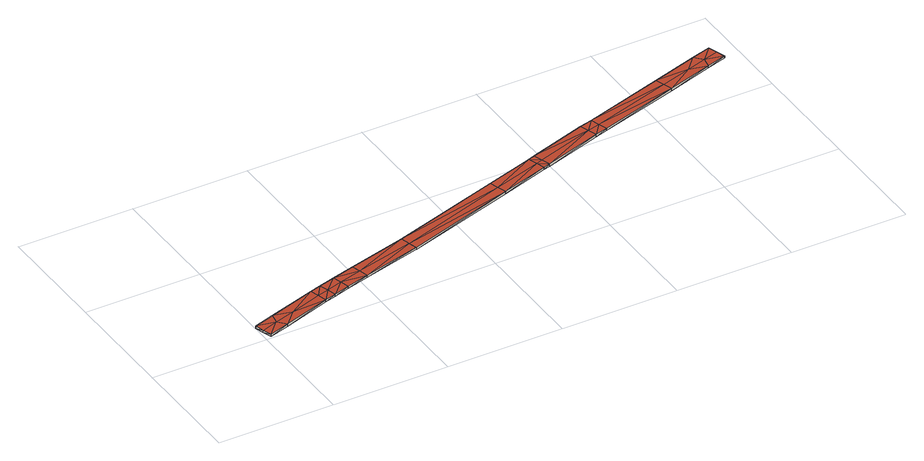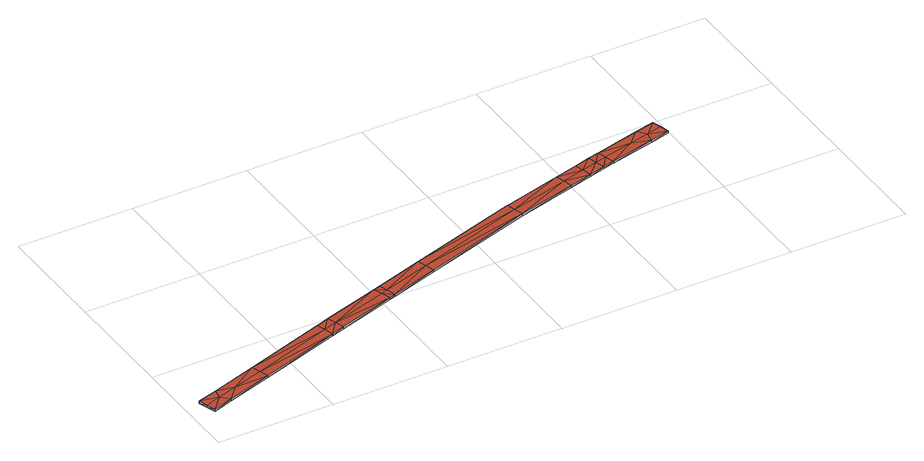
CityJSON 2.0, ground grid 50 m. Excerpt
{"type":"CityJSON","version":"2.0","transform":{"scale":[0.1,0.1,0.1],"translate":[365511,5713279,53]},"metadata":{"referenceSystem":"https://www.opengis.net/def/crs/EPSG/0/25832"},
"CityObjects":{
"building1":{"type":"Building","attributes":{"Geometrietyp2DReferenz":"2000","Gemeindeschluessel":"05513000","function":"53001_1800","roofType":"9999","measuredHeight":1},"geometry":[{"type":"Solid","lod":"2","boundaries":[[[[0,1,2]],[[1,3,2]],[[4,5,0]],[[5,1,0]],[[6,7,4]],[[7,5,4]],[[8,9,6]],[[9,7,6]],[[10,11,8]],[[11,9,8]],[[12,13,10]],[[13,11,10]],[[14,15,12]],[[15,13,12]],[[16,17,14]],[[17,15,14]],[[18,19,16]],[[19,17,16]],[[20,21,18]],[[21,19,18]],[[22,23,20]],[[23,21,20]],[[24,25,22]],[[25,23,22]],[[26,27,24]],[[27,25,24]],[[28,29,26]],[[30,31,32]],[[29,27,26]],[[32,33,28]],[[33,29,28]],[[31,33,32]],[[34,35,30]],[[35,31,30]],[[36,37,34]],[[37,35,34]],[[38,39,36]],[[39,37,36]],[[40,41,38]],[[41,39,38]],[[42,43,40]],[[43,41,40]],[[44,43,42]],[[45,44,42]],[[46,47,45]],[[47,44,45]],[[48,49,46]],[[49,47,46]],[[50,51,48]],[[51,49,48]],[[52,53,50]],[[53,51,50]],[[54,55,52]],[[55,53,52]],[[56,57,54]],[[57,55,54]],[[58,59,56]],[[59,57,56]],[[60,61,58]],[[61,59,58]],[[62,63,60]],[[63,61,60]],[[64,65,62]],[[65,63,62]],[[66,67,64]],[[67,65,64]],[[68,69,66]],[[69,67,66]],[[2,3,68]],[[3,69,68]],[[65,67,70]],[[70,67,69]],[[70,69,71]],[[71,69,3]],[[71,3,72]],[[72,3,1]],[[72,1,73]],[[73,1,5]],[[73,5,74]],[[74,5,75]],[[75,5,7]],[[75,7,9]],[[75,9,11]],[[11,13,76]],[[76,13,15]],[[76,15,77]],[[77,15,78]],[[78,15,17]],[[78,17,79]],[[79,17,19]],[[79,19,21]],[[79,21,80]],[[80,21,81]],[[81,21,23]],[[81,23,82]],[[82,23,25]],[[82,25,83]],[[83,25,27]],[[83,27,29]],[[61,63,70]],[[70,63,65]],[[61,70,71]],[[61,71,59]],[[59,71,72]],[[59,72,73]],[[59,73,57]],[[57,73,74]],[[57,74,55]],[[55,74,53]],[[53,74,75]],[[53,75,84]],[[84,75,11]],[[84,11,76]],[[84,76,44]],[[44,76,77]],[[44,77,43]],[[43,77,41]],[[41,77,78]],[[41,78,79]],[[41,79,39]],[[39,79,80]],[[39,80,37]],[[35,80,81]],[[37,80,35]],[[35,81,82]],[[35,82,31]],[[31,82,83]],[[31,83,33]],[[33,83,29]],[[84,44,47]],[[84,47,49]],[[84,49,51]],[[84,51,53]],[[64,85,66]],[[85,68,66]],[[85,86,68]],[[86,2,68]],[[86,87,2]],[[87,0,2]],[[87,88,0]],[[88,4,0]],[[88,89,4]],[[89,90,4]],[[90,6,4]],[[90,8,6]],[[90,10,8]],[[10,91,12]],[[91,14,12]],[[91,92,14]],[[92,93,14]],[[93,16,14]],[[93,94,16]],[[94,18,16]],[[94,20,18]],[[94,95,20]],[[95,96,20]],[[96,22,20]],[[96,97,22]],[[97,24,22]],[[97,98,24]],[[98,26,24]],[[98,28,26]],[[60,85,62]],[[85,64,62]],[[60,86,85]],[[60,58,86]],[[58,87,86]],[[58,88,87]],[[58,56,88]],[[56,89,88]],[[56,54,89]],[[54,52,89]],[[52,90,89]],[[52,99,90]],[[99,10,90]],[[99,91,10]],[[99,45,91]],[[45,92,91]],[[45,42,92]],[[42,40,92]],[[40,93,92]],[[40,94,93]],[[40,38,94]],[[38,95,94]],[[38,36,95]],[[36,34,95]],[[34,96,95]],[[34,97,96]],[[34,30,97]],[[30,98,97]],[[30,32,98]],[[32,28,98]],[[99,46,45]],[[99,48,46]],[[99,50,48]],[[99,52,50]]]],"semantics":{"surfaces":[{"type":"WallSurface"},{"type":"GroundSurface"},{"type":"RoofSurface"}],"values":[[0,0,0,0,0,0,0,0,0,0,0,0,0,0,0,0,0,0,0,0,0,0,0,0,0,0,0,0,0,0,0,0,0,0,0,0,0,0,0,0,0,0,0,0,0,0,0,0,0,0,0,0,0,0,0,0,0,0,0,0,0,0,0,0,0,0,0,0,0,0,1,1,1,1,1,1,1,1,1,1,1,1,1,1,1,1,1,1,1,1,1,1,1,1,1,1,1,1,1,1,1,1,1,1,1,1,1,1,1,1,1,1,1,1,1,1,1,1,1,1,1,1,1,1,1,1,1,1,1,1,1,1,1,2,2,2,2,2,2,2,2,2,2,2,2,2,2,2,2,2,2,2,2,2,2,2,2,2,2,2,2,2,2,2,2,2,2,2,2,2,2,2,2,2,2,2,2,2,2,2,2,2,2,2,2,2,2,2,2,2,2,2,2,2,2,2]]}}]}
},
"vertices":[
[338,179,28],[338,179,18],[290,166,27],[290,166,17],[408,198,28],[408,198,18],[506,225,28],[506,225,18],[507,225,28],[507,225,18],[760,293,27],[760,293,17],[1235,443,26],[1235,443,16],[1442,508,25],[1442,508,15],[1470,517,25],[1470,517,15],[1719,596,26],[1719,596,16],[1776,614,24],[1776,614,14],[2123,723,20],[2123,723,10],[2320,786,18],[2320,786,8],[2406,813,17],[2406,813,7],[2418,775,17],[2418,775,7],[2344,709,18],[2344,709,8],[2430,736,17],[2430,736,7],[2147,647,20],[2147,647,10],[1800,537,24],[1800,537,14],[1743,520,26],[1743,520,16],[1494,441,25],[1494,441,15],[1466,432,25],[1466,432,15],[1259,366,16],[1259,366,26],[783,216,27],[783,216,17],[782,216,27],[782,216,17],[781,216,27],[781,216,17],[527,148,28],[527,148,18],[429,121,28],[429,121,18],[359,102,28],[359,102,18],[312,89,27],[312,89,17],[112,32,20],[112,32,10],[25,8,17],[25,8,7],[14,46,17],[14,46,7],[3,85,17],[3,85,7],[90,109,20],[90,109,10],[82,66,9],[168,90,12],[301,128,17],[349,141,18],[419,160,18],[517,187,18],[1247,405,16],[1454,470,15],[1482,479,15],[1731,558,16],[1788,576,14],[2135,685,10],[2265,726,9],[2351,753,8],[771,254,17],[82,66,19],[168,90,22],[301,128,27],[349,141,28],[419,160,28],[517,187,28],[1247,405,26],[1454,470,25],[1482,479,25],[1731,558,26],[1788,576,24],[2135,685,20],[2265,726,19],[2351,753,18],[771,254,27]
]}
